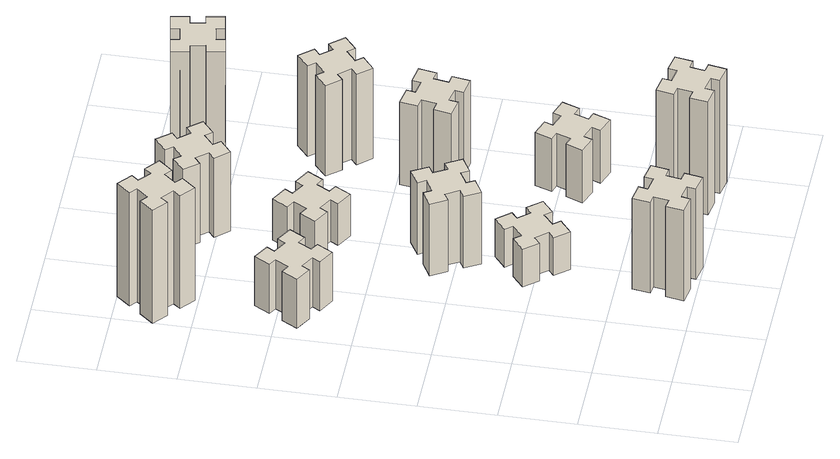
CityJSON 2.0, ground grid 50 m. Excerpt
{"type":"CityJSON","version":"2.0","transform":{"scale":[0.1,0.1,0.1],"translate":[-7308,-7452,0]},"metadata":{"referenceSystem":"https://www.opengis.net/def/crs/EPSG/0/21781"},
"CityObjects":{
"building1":{"type":"Building","attributes":{"class":"1000","function":"1000","usage":"1000","yearOfConstruction":2016,"roofType":"1000","measuredHeight":72,"storeysAboveGround":30,"storeysBelowGround":0},"geometry":[{"type":"Solid","lod":"1","boundaries":[[[[0,1,2,3,4,5,6,7,8,9,10,11,12,13,14,15,16,17,18,19]],[[17,16,20,21]],[[16,15,22,20]],[[15,14,23,22]],[[14,13,24,23]],[[13,12,25,24]],[[12,11,26,25]],[[11,10,27,26]],[[10,9,28,27]],[[9,8,29,28]],[[8,7,30,29]],[[7,6,31,30]],[[6,5,32,31]],[[5,4,33,32]],[[4,3,34,33]],[[3,2,35,34]],[[2,1,36,35]],[[1,0,37,36]],[[0,19,38,37]],[[19,18,39,38]],[[18,17,21,39]],[[24,25,26,27,28,29,30,31,32,33,34,35,36,37,38,39,21,20,22,23]]]]}]},
"building2":{"type":"Building","attributes":{"class":"1000","function":"1000","usage":"1000","yearOfConstruction":2016,"roofType":"1000","measuredHeight":39,"storeysAboveGround":30,"storeysBelowGround":0},"geometry":[{"type":"Solid","lod":"1","boundaries":[[[[40,41,42,43,44,45,46,47,48,49,50,51,52,53,54,55,56,57,58,59]],[[57,56,60,61]],[[56,55,62,60]],[[55,54,63,62]],[[54,53,64,63]],[[53,52,65,64]],[[52,51,66,65]],[[51,50,67,66]],[[50,49,68,67]],[[49,48,69,68]],[[48,47,70,69]],[[47,46,71,70]],[[46,45,72,71]],[[45,44,73,72]],[[44,43,74,73]],[[43,42,75,74]],[[42,41,76,75]],[[41,40,77,76]],[[40,59,78,77]],[[59,58,79,78]],[[58,57,61,79]],[[64,65,66,67,68,69,70,71,72,73,74,75,76,77,78,79,61,60,62,63]]]]}]},
"building3":{"type":"Building","attributes":{"class":"1000","function":"1000","usage":"1000","yearOfConstruction":2016,"roofType":"1000","measuredHeight":90,"storeysAboveGround":30,"storeysBelowGround":0},"geometry":[{"type":"Solid","lod":"1","boundaries":[[[[80,81,82,83,84,85,86,87,88,89,90,91,92,93,94,95,96,97,98,99]],[[97,96,100,101]],[[96,95,102,100]],[[95,94,103,102]],[[94,93,104,103]],[[93,92,105,104]],[[92,91,106,105]],[[91,90,107,106]],[[90,89,108,107]],[[89,88,109,108]],[[88,87,110,109]],[[87,86,111,110]],[[86,85,112,111]],[[85,84,113,112]],[[84,83,114,113]],[[83,82,115,114]],[[82,81,116,115]],[[81,80,117,116]],[[80,99,118,117]],[[99,98,119,118]],[[98,97,101,119]],[[104,105,106,107,108,109,110,111,112,113,114,115,116,117,118,119,101,100,102,103]]]]}]},
"building4":{"type":"Building","attributes":{"class":"1000","function":"1000","usage":"1000","yearOfConstruction":2016,"roofType":"1000","measuredHeight":30,"storeysAboveGround":30,"storeysBelowGround":0},"geometry":[{"type":"Solid","lod":"1","boundaries":[[[[120,121,122,123,124,125,126,127,128,129,130,131,132,133,134,135,136,137,138,139]],[[137,136,140,141]],[[136,135,142,140]],[[135,134,143,142]],[[134,133,144,143]],[[133,132,145,144]],[[132,131,146,145]],[[131,130,147,146]],[[130,129,148,147]],[[129,128,149,148]],[[128,127,150,149]],[[127,126,151,150]],[[126,125,152,151]],[[125,124,153,152]],[[124,123,154,153]],[[123,122,155,154]],[[122,121,156,155]],[[121,120,157,156]],[[120,139,158,157]],[[139,138,159,158]],[[138,137,141,159]],[[144,145,146,147,148,149,150,151,152,153,154,155,156,157,158,159,141,140,142,143]]]]}]},
"building5":{"type":"Building","attributes":{"class":"1000","function":"1000","usage":"1000","yearOfConstruction":2016,"roofType":"1000","measuredHeight":57,"storeysAboveGround":30,"storeysBelowGround":0},"geometry":[{"type":"Solid","lod":"1","boundaries":[[[[160,161,162,163,164,165,166,167,168,169,170,171,172,173,174,175,176,177,178,179]],[[177,176,180,181]],[[176,175,182,180]],[[175,174,183,182]],[[174,173,184,183]],[[173,172,185,184]],[[172,171,186,185]],[[171,170,187,186]],[[170,169,188,187]],[[169,168,189,188]],[[168,167,190,189]],[[167,166,191,190]],[[166,165,192,191]],[[165,164,193,192]],[[164,163,194,193]],[[163,162,195,194]],[[162,161,196,195]],[[161,160,197,196]],[[160,179,198,197]],[[179,178,199,198]],[[178,177,181,199]],[[184,185,186,187,188,189,190,191,192,193,194,195,196,197,198,199,181,180,182,183]]]]}]},
"building6":{"type":"Building","attributes":{"class":"1000","function":"1000","usage":"1000","yearOfConstruction":2016,"roofType":"1000","measuredHeight":33,"storeysAboveGround":30,"storeysBelowGround":0},"geometry":[{"type":"Solid","lod":"1","boundaries":[[[[200,201,202,203,204,205,206,207,208,209,210,211,212,213,214,215,216,217,218,219]],[[217,216,220,221]],[[216,215,222,220]],[[215,214,223,222]],[[214,213,224,223]],[[213,212,225,224]],[[212,211,226,225]],[[211,210,227,226]],[[210,209,228,227]],[[209,208,229,228]],[[208,207,230,229]],[[207,206,231,230]],[[206,205,232,231]],[[205,204,233,232]],[[204,203,234,233]],[[203,202,235,234]],[[202,201,236,235]],[[201,200,237,236]],[[200,219,238,237]],[[219,218,239,238]],[[218,217,221,239]],[[224,225,226,227,228,229,230,231,232,233,234,235,236,237,238,239,221,220,222,223]]]]}]},
"building7":{"type":"Building","attributes":{"class":"1000","function":"1000","usage":"1000","yearOfConstruction":2016,"roofType":"1000","measuredHeight":90,"storeysAboveGround":30,"storeysBelowGround":0},"geometry":[{"type":"Solid","lod":"1","boundaries":[[[[240,241,242,243,244,245,246,247,248,249,250,251,252,253,254,255,256,257,258,259]],[[257,256,260,261]],[[256,255,262,260]],[[255,254,263,262]],[[254,253,264,263]],[[253,252,265,264]],[[252,251,266,265]],[[251,250,267,266]],[[250,249,268,267]],[[249,248,269,268]],[[248,247,270,269]],[[247,246,271,270]],[[246,245,272,271]],[[245,244,273,272]],[[244,243,274,273]],[[243,242,275,274]],[[242,241,276,275]],[[241,240,277,276]],[[240,259,278,277]],[[259,258,279,278]],[[258,257,261,279]],[[264,265,266,267,268,269,270,271,272,273,274,275,276,277,278,279,261,260,262,263]]]]}]},
"building8":{"type":"Building","attributes":{"class":"1000","function":"1000","usage":"1000","yearOfConstruction":2016,"roofType":"1000","measuredHeight":63,"storeysAboveGround":30,"storeysBelowGround":0},"geometry":[{"type":"Solid","lod":"1","boundaries":[[[[280,281,282,283,284,285,286,287,288,289,290,291,292,293,294,295,296,297,298,299]],[[297,296,300,301]],[[296,295,302,300]],[[295,294,303,302]],[[294,293,304,303]],[[293,292,305,304]],[[292,291,306,305]],[[291,290,307,306]],[[290,289,308,307]],[[289,288,309,308]],[[288,287,310,309]],[[287,286,311,310]],[[286,285,312,311]],[[285,284,313,312]],[[284,283,314,313]],[[283,282,315,314]],[[282,281,316,315]],[[281,280,317,316]],[[280,299,318,317]],[[299,298,319,318]],[[298,297,301,319]],[[304,305,306,307,308,309,310,311,312,313,314,315,316,317,318,319,301,300,302,303]]]]}]},
"building9":{"type":"Building","attributes":{"class":"1000","function":"1000","usage":"1000","yearOfConstruction":2016,"roofType":"1000","measuredHeight":42,"storeysAboveGround":30,"storeysBelowGround":0},"geometry":[{"type":"Solid","lod":"1","boundaries":[[[[320,321,322,323,324,325,326,327,328,329,330,331,332,333,334,335,336,337,338,339]],[[337,336,340,341]],[[336,335,342,340]],[[335,334,343,342]],[[334,333,344,343]],[[333,332,345,344]],[[332,331,346,345]],[[331,330,347,346]],[[330,329,348,347]],[[329,328,349,348]],[[328,327,350,349]],[[327,326,351,350]],[[326,325,352,351]],[[325,324,353,352]],[[324,323,354,353]],[[323,322,355,354]],[[322,321,356,355]],[[321,320,357,356]],[[320,339,358,357]],[[339,338,359,358]],[[338,337,341,359]],[[344,345,346,347,348,349,350,351,352,353,354,355,356,357,358,359,341,340,342,343]]]]}]},
"building10":{"type":"Building","attributes":{"class":"1000","function":"1000","usage":"1000","yearOfConstruction":2016,"roofType":"1000","measuredHeight":66,"storeysAboveGround":30,"storeysBelowGround":0},"geometry":[{"type":"Solid","lod":"1","boundaries":[[[[360,361,362,363,364,365,366,367,368,369,370,371,372,373,374,375,376,377,378,379]],[[377,376,380,381]],[[376,375,382,380]],[[375,374,383,382]],[[374,373,384,383]],[[373,372,385,384]],[[372,371,386,385]],[[371,370,387,386]],[[370,369,388,387]],[[369,368,389,388]],[[368,367,390,389]],[[367,366,391,390]],[[366,365,392,391]],[[365,364,393,392]],[[364,363,394,393]],[[363,362,395,394]],[[362,361,396,395]],[[361,360,397,396]],[[360,379,398,397]],[[379,378,399,398]],[[378,377,381,399]],[[384,385,386,387,388,389,390,391,392,393,394,395,396,397,398,399,381,380,382,383]]]]}]},
"building11":{"type":"Building","attributes":{"class":"1000","function":"1000","usage":"1000","yearOfConstruction":2016,"roofType":"1000","measuredHeight":72,"storeysAboveGround":30,"storeysBelowGround":0},"geometry":[{"type":"Solid","lod":"1","boundaries":[[[[400,401,402,403,404,405,406,407,408,409,410,411,412,413,414,415,416,417,418,419]],[[417,416,420,421]],[[416,415,422,420]],[[415,414,423,422]],[[414,413,424,423]],[[413,412,425,424]],[[412,411,426,425]],[[411,410,427,426]],[[410,409,428,427]],[[409,408,429,428]],[[408,407,430,429]],[[407,406,431,430]],[[406,405,432,431]],[[405,404,433,432]],[[404,403,434,433]],[[403,402,435,434]],[[402,401,436,435]],[[401,400,437,436]],[[400,419,438,437]],[[419,418,439,438]],[[418,417,421,439]],[[424,425,426,427,428,429,430,431,432,433,434,435,436,437,438,439,421,420,422,423]]]]}]},
"building12":{"type":"Building","attributes":{"class":"1000","function":"1000","usage":"1000","yearOfConstruction":2016,"roofType":"1000","measuredHeight":90,"storeysAboveGround":30,"storeysBelowGround":0},"geometry":[{"type":"Solid","lod":"1","boundaries":[[[[440,441,442,443,444,445,446,447,448,449,450,451,452,453,454,455,456,457,458,459]],[[457,456,460,461]],[[456,455,462,460]],[[455,454,463,462]],[[454,453,464,463]],[[453,452,465,464]],[[452,451,466,465]],[[451,450,467,466]],[[450,449,468,467]],[[449,448,469,468]],[[448,447,470,469]],[[447,446,471,470]],[[446,445,472,471]],[[445,444,473,472]],[[444,443,474,473]],[[443,442,475,474]],[[442,441,476,475]],[[441,440,477,476]],[[440,459,478,477]],[[459,458,479,478]],[[458,457,461,479]],[[464,465,466,467,468,469,470,471,472,473,474,475,476,477,478,479,461,460,462,463]]]]}]}
},
"vertices":[
[886,274,0],[868,175,0],[809,186,0],[788,67,0],[907,47,0],[917,106,0],[1015,88,0],[1005,29,0],[1123,8,0],[1144,127,0],[1085,137,0],[1102,235,0],[1161,225,0],[1182,343,0],[1064,364,0],[1054,305,0],[955,322,0],[966,381,0],[847,402,0],[827,284,0],[955,322,720],[966,381,720],[1054,305,720],[1064,364,720],[1182,343,720],[1161,225,720],[1102,235,720],[1085,137,720],[1144,127,720],[1123,8,720],[1005,29,720],[1015,88,720],[917,106,720],[907,47,720],[788,67,720],[809,186,720],[868,175,720],[886,274,720],[827,284,720],[847,402,720],
[416,2327,0],[466,2414,0],[518,2384,0],[578,2488,0],[474,2548,0],[444,2496,0],[357,2546,0],[387,2598,0],[283,2658,0],[223,2554,0],[275,2524,0],[225,2437,0],[173,2467,0],[113,2363,0],[217,2303,0],[247,2355,0],[334,2305,0],[304,2253,0],[408,2193,0],[468,2297,0],[334,2305,390],[304,2253,390],[247,2355,390],[217,2303,390],[113,2363,390],[173,2467,390],[225,2437,390],[275,2524,390],[223,2554,390],[283,2658,390],[387,2598,390],[357,2546,390],[444,2496,390],[474,2548,390],[578,2488,390],[518,2384,390],[466,2414,390],[416,2327,390],[468,2297,390],[408,2193,390],
[136,3213,0],[213,3149,0],[174,3103,0],[266,3026,0],[343,3118,0],[297,3156,0],[362,3233,0],[408,3194,0],[485,3286,0],[393,3363,0],[354,3317,0],[278,3382,0],[316,3428,0],[224,3505,0],[147,3413,0],[193,3374,0],[129,3298,0],[83,3336,0],[6,3244,0],[98,3167,0],[129,3298,900],[83,3336,900],[193,3374,900],[147,3413,900],[224,3505,900],[316,3428,900],[278,3382,900],[354,3317,900],[393,3363,900],[485,3286,900],[408,3194,900],[362,3233,900],[297,3156,900],[343,3118,900],[266,3026,900],[174,3103,900],[213,3149,900],[136,3213,900],[98,3167,900],[6,3244,900],
[1018,929,0],[1094,993,0],[1133,947,0],[1225,1024,0],[1148,1116,0],[1102,1078,0],[1037,1154,0],[1083,1193,0],[1006,1285,0],[914,1208,0],[953,1162,0],[876,1097,0],[838,1143,0],[746,1066,0],[823,974,0],[869,1013,0],[933,936,0],[887,898,0],[964,806,0],[1056,883,0],[933,936,300],[887,898,300],[869,1013,300],[823,974,300],[746,1066,300],[838,1143,300],[876,1097,300],[953,1162,300],[914,1208,300],[1006,1285,300],[1083,1193,300],[1037,1154,300],[1102,1078,300],[1148,1116,300],[1225,1024,300],[1133,947,300],[1094,993,300],[1018,929,300],[1056,883,300],[964,806,300],
[974,1706,0],[887,1656,0],[857,1708,0],[753,1648,0],[813,1544,0],[865,1574,0],[915,1487,0],[863,1457,0],[923,1353,0],[1027,1413,0],[997,1465,0],[1084,1515,0],[1114,1463,0],[1218,1523,0],[1158,1627,0],[1106,1597,0],[1056,1684,0],[1108,1714,0],[1048,1818,0],[944,1758,0],[1056,1684,570],[1108,1714,570],[1106,1597,570],[1158,1627,570],[1218,1523,570],[1114,1463,570],[1084,1515,570],[997,1465,570],[1027,1413,570],[923,1353,570],[863,1457,570],[915,1487,570],[865,1574,570],[813,1544,570],[753,1648,570],[857,1708,570],[887,1656,570],[974,1706,570],[944,1758,570],[1048,1818,570],
[915,2524,0],[865,2437,0],[813,2467,0],[753,2363,0],[857,2303,0],[887,2355,0],[974,2305,0],[944,2253,0],[1048,2193,0],[1108,2297,0],[1056,2327,0],[1106,2414,0],[1158,2384,0],[1218,2488,0],[1114,2548,0],[1084,2496,0],[997,2546,0],[1027,2598,0],[923,2658,0],[863,2554,0],[997,2546,330],[1027,2598,330],[1084,2496,330],[1114,2548,330],[1218,2488,330],[1158,2384,330],[1106,2414,330],[1056,2327,330],[1108,2297,330],[1048,2193,330],[944,2253,330],[974,2305,330],[887,2355,330],[857,2303,330],[753,2363,330],[813,2467,330],[865,2437,330],[915,2524,330],[863,2554,330],[923,2658,330],
[1894,305,0],[1795,322,0],[1806,381,0],[1687,402,0],[1667,284,0],[1726,274,0],[1708,175,0],[1649,186,0],[1628,67,0],[1747,47,0],[1757,106,0],[1855,88,0],[1845,29,0],[1963,8,0],[1984,127,0],[1925,137,0],[1942,235,0],[2001,225,0],[2022,343,0],[1904,364,0],[1942,235,900],[2001,225,900],[1925,137,900],[1984,127,900],[1963,8,900],[1845,29,900],[1855,88,900],[1757,106,900],[1747,47,900],[1628,67,900],[1649,186,900],[1708,175,900],[1726,274,900],[1667,284,900],[1687,402,900],[1806,381,900],[1795,322,900],[1894,305,900],[1904,364,900],[2022,343,900],
[1102,3198,0],[1037,3274,0],[1083,3313,0],[1006,3405,0],[914,3328,0],[953,3282,0],[876,3217,0],[838,3263,0],[746,3186,0],[823,3094,0],[869,3133,0],[933,3056,0],[887,3018,0],[964,2926,0],[1056,3003,0],[1018,3049,0],[1094,3113,0],[1133,3067,0],[1225,3144,0],[1148,3236,0],[1094,3113,630],[1133,3067,630],[1018,3049,630],[1056,3003,630],[964,2926,630],[887,3018,630],[933,3056,630],[869,3133,630],[823,3094,630],[746,3186,630],[838,3263,630],[876,3217,630],[953,3282,630],[914,3328,630],[1006,3405,630],[1083,3313,630],[1037,3274,630],[1102,3198,630],[1148,3236,630],[1225,3144,630],
[1741,859,0],[1835,825,0],[1814,769,0],[1927,727,0],[1968,840,0],[1912,861,0],[1946,955,0],[2002,934,0],[2043,1047,0],[1930,1088,0],[1910,1032,0],[1816,1066,0],[1837,1122,0],[1724,1163,0],[1683,1050,0],[1739,1030,0],[1705,936,0],[1649,957,0],[1607,844,0],[1720,803,0],[1705,936,420],[1649,957,420],[1739,1030,420],[1683,1050,420],[1724,1163,420],[1837,1122,420],[1816,1066,420],[1910,1032,420],[1930,1088,420],[2043,1047,420],[2002,934,420],[1946,955,420],[1912,861,420],[1968,840,420],[1927,727,420],[1814,769,420],[1835,825,420],[1741,859,420],[1720,803,420],[1607,844,420],
[1657,1686,0],[1755,1668,0],[1745,1609,0],[1863,1588,0],[1884,1707,0],[1825,1717,0],[1842,1815,0],[1901,1805,0],[1922,1923,0],[1804,1944,0],[1794,1885,0],[1695,1902,0],[1706,1961,0],[1587,1982,0],[1567,1864,0],[1626,1854,0],[1608,1755,0],[1549,1766,0],[1528,1647,0],[1647,1627,0],[1608,1755,660],[1549,1766,660],[1626,1854,660],[1567,1864,660],[1587,1982,660],[1706,1961,660],[1695,1902,660],[1794,1885,660],[1804,1944,660],[1922,1923,660],[1901,1805,660],[1842,1815,660],[1825,1717,660],[1884,1707,660],[1863,1588,660],[1745,1609,660],[1755,1668,660],[1657,1686,660],[1647,1627,660],[1528,1647,660],
[1709,2393,0],[1773,2316,0],[1727,2278,0],[1804,2186,0],[1896,2263,0],[1858,2309,0],[1934,2373,0],[1973,2327,0],[2065,2404,0],[1988,2496,0],[1942,2458,0],[1877,2534,0],[1923,2573,0],[1846,2665,0],[1754,2588,0],[1793,2542,0],[1716,2477,0],[1678,2523,0],[1586,2446,0],[1663,2354,0],[1716,2477,720],[1678,2523,720],[1793,2542,720],[1754,2588,720],[1846,2665,720],[1923,2573,720],[1877,2534,720],[1942,2458,720],[1988,2496,720],[2065,2404,720],[1973,2327,720],[1934,2373,720],[1858,2309,720],[1896,2263,720],[1804,2186,720],[1727,2278,720],[1773,2316,720],[1709,2393,720],[1663,2354,720],[1586,2446,720],
[1608,3295,0],[1626,3197,0],[1567,3187,0],[1587,3068,0],[1706,3089,0],[1695,3148,0],[1794,3166,0],[1804,3107,0],[1922,3127,0],[1901,3246,0],[1842,3235,0],[1825,3334,0],[1884,3344,0],[1863,3462,0],[1745,3441,0],[1755,3382,0],[1657,3365,0],[1647,3424,0],[1528,3403,0],[1549,3285,0],[1657,3365,900],[1647,3424,900],[1755,3382,900],[1745,3441,900],[1863,3462,900],[1884,3344,900],[1825,3334,900],[1842,3235,900],[1901,3246,900],[1922,3127,900],[1804,3107,900],[1794,3166,900],[1695,3148,900],[1706,3089,900],[1587,3068,900],[1567,3187,900],[1626,3197,900],[1608,3295,900],[1549,3285,900],[1528,3403,900]
]}
